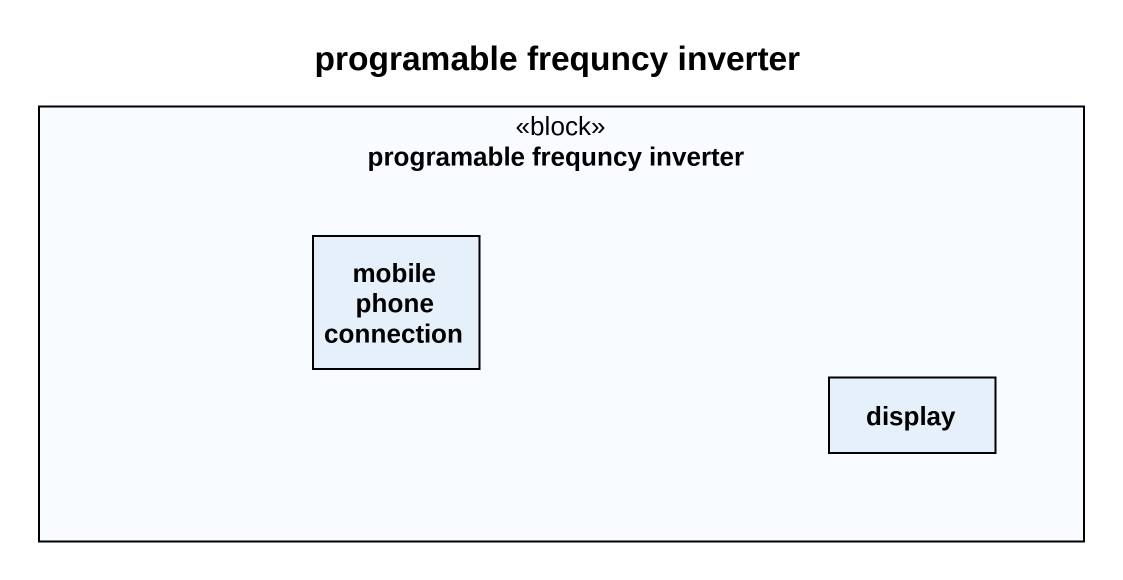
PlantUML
@startuml
title programable frequncy inverter
rectangle "programable frequncy inverter" as programable_frequncy <<block>> {
  rectangle "mobile phone connection" as mobile_phone_connection
  rectangle display
}
@enduml
